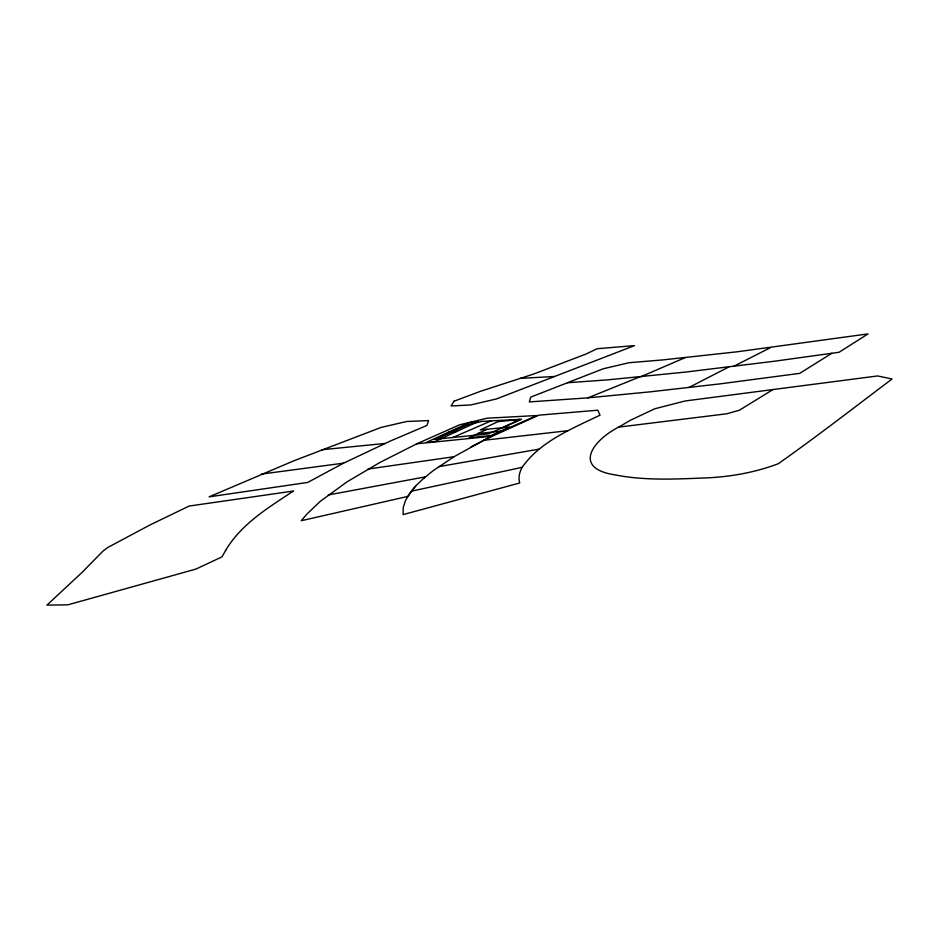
<?xml version="1.0" encoding="UTF-8"?>
<svg xmlns="http://www.w3.org/2000/svg" width="939" height="939" viewBox="0 0 939 939"><rect width="100%" height="100%" fill="white"/><g stroke="black" fill="none" stroke-linecap="round" stroke-linejoin="round"><path stroke-width="1.41" d="M522.178 467.329C540.441 441.154 572.262 428.654 600.044 415.132L597.814 410.214L538.81 415.167L485.886 439.123L454.042 456.718L433.29 470.58L423.735 478.291L415.742 485.921L409.721 493.339L405.484 500.546L403.254 507.506L403.089 514.607L519.748 482.986C518.011 477.716 519.513 472.012 522.178 467.329L411.552 491.132L407.937 496.391L301.266 520.722L306.736 514.255L320.152 501.449L346.949 481.895L379.955 462.446L416.857 443.783L459.594 424.815L486.977 418.219L536.932 415.519L489.536 436.482M411.552 491.132L415.742 485.921M423.735 478.291L425.531 476.836L328.298 494.959M618.719 427.116C593.178 440.004 571.781 468.268 614.998 474.876C643.368 480.486 672.547 479.277 701.292 478.092C727.666 477.341 753.536 473.045 778.314 463.713C816.93 436.435 854.326 407.479 892.05 378.98L877.589 375.952L685.094 400.976L654.859 408.747L630.574 420.167L618.719 427.116L726.727 413.794L739.369 410.237L772.41 389.908M831.766 353.322L799.711 373.37L719.65 383.922L650.316 391.821L587.931 397.854L529.338 401.927L530.711 397.115L603.19 368.792L628.884 362.747L663.122 359.883L737.42 351.761L868.035 333.897L839.043 352.278L774.663 361.198L685.576 372.067L607.662 379.861L567.485 382.736M470.803 447.023L491.766 436.259L416.857 443.783M688.909 387.502L728.77 367.02M343.545 463.162L307.734 482.423L209.139 496.848L293.719 460.849L381.046 427.445L406.681 421.494L428.618 420.602L426.846 425.473L390.601 440.919L343.545 463.162L261.406 474.089M733.488 366.41L770.473 347.641M502.506 427.679L519.96 419.369L497.764 421.74L480.205 429.992L509.513 426.952L491.637 435.485L469.089 437.75L487.071 429.276M436.248 439.182L467.188 424.898M452.762 437.504L491.156 420.872M640.821 376.75L685.094 357.642M587.931 397.854L639.882 376.832M438.959 466.613L539.315 449.088M367.982 469.066L454.042 456.718M483.608 440.309L568.001 430.684M448.22 432.327L456.8 431.435M478.139 433.489L500.628 431.189M321.983 449.734L385.013 443.454M520.276 378.382L554.573 376.48M225.653 550.395L221.944 556.909L195.911 569.081L67.854 604.845L46.95 605.103L81.857 572.614L103.067 551.029L107.633 547.554L149.665 525.124L189.115 506.062L293.461 491.038C268.484 507.553 241.253 523.915 225.653 550.395M453.983 401.223L451.096 405.965L470.627 404.967L496.379 398.958L634.529 345.622L597.181 348.721L585.807 354.132L533.352 374.145L480.745 391.211L453.983 401.223M477.869 421.681L435.086 441.483L426.482 442.351L469.336 422.597L477.869 421.681M464.3 425.59L434.428 439.37L488.409 433.888L521.544 419.287L481.883 421.365L464.3 425.59"/></g></svg>
